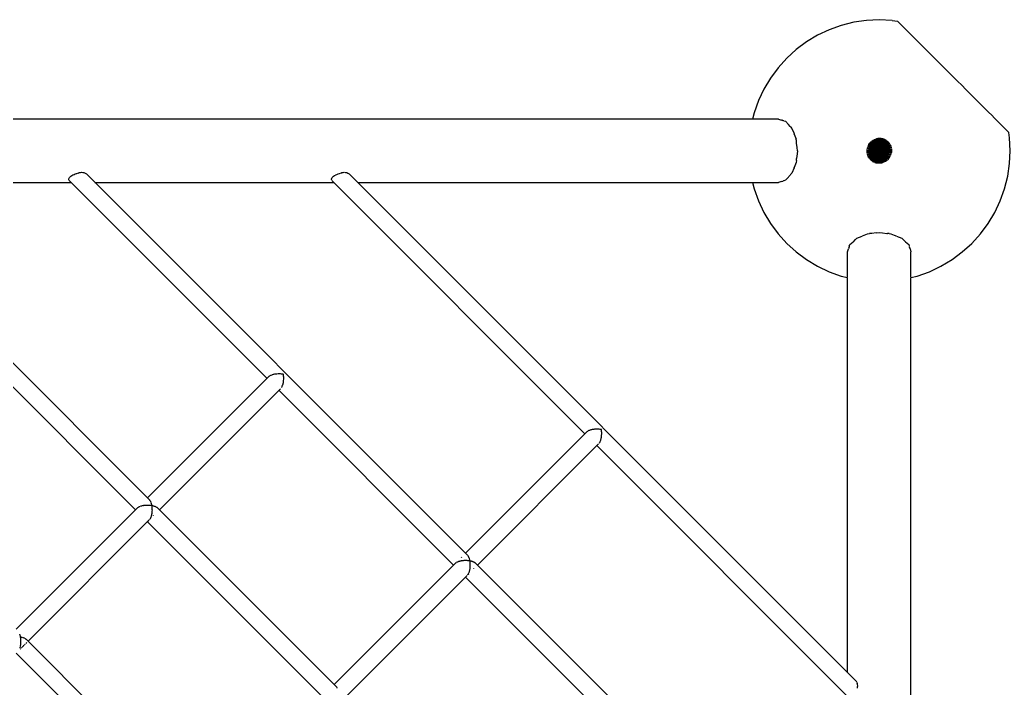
# Model space of a CAD drawing. Header units: millimetres. Extents: x -4086 to 3652, y -3941 to 3614.
# Drawn here: x 1218 to 2153, y 1488 to 2119 of the extents above; entities that cross this region are included whole.
import ezdxf

# ---------------------------------------------------------------- set-up
doc = ezdxf.new("R2010")
doc.units = ezdxf.units.MM
doc.layers.add('DIKOM_ОБЪЕКТ', color=7, linetype='Continuous')

msp = doc.modelspace()

# ---------------------------------------------------------------- linework, layer by layer
at = {"layer": 'DIKOM_ОБЪЕКТ', "color": 7, "linetype": 'Continuous'}
for p, q in [((2005.594, 2116.89), (1993.826, 2113.943)), ((2017.596, 2118.67), (2005.594, 2116.89)), ((2029.714, 2119.266), (2017.596, 2118.67)), ((2041.833, 2118.67), (2029.714, 2119.266)), ((2041.833, 2118.67), (2046.871, 2118.069)), ((2047.048, 2117.891), (2046.871, 2118.069)), ((2046.871, 2118.069), (2047.049, 2117.891)), ((2047.581, 2117.359), (2047.048, 2117.891)), ((2047.049, 2117.891), (2047.581, 2117.359)), ((2048.462, 2116.477), (2047.581, 2117.359)), ((2047.581, 2117.359), (2048.463, 2116.477)), ((2049.691, 2115.248), (2048.462, 2116.477)), ((2048.463, 2116.477), (2049.692, 2115.248)), ((2051.256, 2113.683), (2049.691, 2115.248)), ((2049.692, 2115.248), (2051.258, 2113.683)), ((1982.402, 2109.855), (1971.433, 2104.668)), ((1993.826, 2113.943), (1982.402, 2109.855)), ((2053.146, 2111.793), (2051.256, 2113.683)), ((2051.258, 2113.683), (2053.147, 2111.793)), ((2055.347, 2109.592), (2053.146, 2111.793)), ((2053.147, 2111.793), (2055.349, 2109.592)), ((2057.851, 2107.087), (2055.347, 2109.592)), ((2055.349, 2109.592), (2057.853, 2107.087)), ((2060.397, 2104.54), (2057.851, 2107.087)), ((2057.853, 2107.087), (2060.4, 2104.54)), ((1961.026, 2098.431), (1951.281, 2091.204)), ((1971.433, 2104.668), (1961.026, 2098.431)), ((2063.164, 2101.774), (2060.397, 2104.54)), ((2060.4, 2104.54), (2063.166, 2101.774)), ((2066.136, 2098.801), (2063.164, 2101.774)), ((2063.166, 2101.774), (2066.139, 2098.801)), ((2069.303, 2095.634), (2066.136, 2098.801)), ((2066.139, 2098.801), (2069.306, 2095.634)), ((2072.685, 2092.253), (2069.303, 2095.634)), ((2069.306, 2095.634), (2072.687, 2092.253)), ((1951.281, 2091.204), (1942.29, 2083.056)), ((2076.217, 2088.721), (2072.685, 2092.253)), ((2072.687, 2092.253), (2076.22, 2088.721)), ((2079.885, 2085.052), (2076.217, 2088.721)), ((2076.22, 2088.721), (2079.888, 2085.052)), ((1942.29, 2083.056), (1934.142, 2074.066)), ((2083.672, 2081.264), (2079.885, 2085.052)), ((2079.888, 2085.052), (2083.675, 2081.264)), ((2087.553, 2077.383), (2083.672, 2081.264)), ((2083.675, 2081.264), (2087.556, 2077.383)), ((2091.498, 2073.438), (2087.553, 2077.383)), ((2087.556, 2077.383), (2091.501, 2073.438)), ((1934.142, 2074.066), (1926.915, 2064.321)), ((2095.489, 2069.447), (2091.498, 2073.438)), ((2091.501, 2073.438), (2095.493, 2069.447)), ((2099.51, 2065.426), (2095.489, 2069.447)), ((2095.493, 2069.447), (2099.513, 2065.426)), ((1926.915, 2064.321), (1920.676, 2053.914)), ((2103.53, 2061.406), (2099.51, 2065.426)), ((2099.513, 2065.426), (2103.533, 2061.406)), ((2107.521, 2057.414), (2103.53, 2061.406)), ((2103.533, 2061.406), (2107.524, 2057.414)), ((1920.676, 2053.914), (1915.489, 2042.946)), ((2111.465, 2053.47), (2107.521, 2057.414)), ((2107.524, 2057.414), (2111.469, 2053.47)), ((2115.347, 2049.589), (2111.465, 2053.47)), ((2111.469, 2053.47), (2115.35, 2049.589)), ((2119.134, 2045.8), (2115.347, 2049.589)), ((2115.35, 2049.589), (2119.137, 2045.8)), ((1915.489, 2042.946), (1911.401, 2031.522)), ((2122.802, 2042.133), (2119.134, 2045.8)), ((2119.137, 2045.8), (2122.805, 2042.133)), ((2126.335, 2038.601), (2122.802, 2042.133)), ((2122.805, 2042.133), (2126.338, 2038.601)), ((1911.401, 2031.522), (1909.903, 2025.545)), ((2129.715, 2035.219), (2126.335, 2038.601)), ((2129.718, 2035.219), (2126.338, 2038.601)), ((2132.883, 2032.052), (2129.715, 2035.219)), ((2129.718, 2035.219), (2132.885, 2032.052)), ((2135.856, 2029.079), (2132.883, 2032.052)), ((2132.885, 2032.052), (2135.858, 2029.079)), ((1934.386, 2025.545), (353.791, 2025.579)), ((1934.386, 2025.545), (1937.244, 2024.646)), ((1937.94, 2024.416), (1937.247, 2024.645)), ((1937.94, 2024.416), (1938.555, 2024.212)), ((1939.483, 2023.943), (1938.555, 2024.212)), ((1939.476, 2023.946), (1941.071, 2023.444)), ((1941.071, 2023.444), (1943.828, 2020.46)), ((2138.622, 2026.313), (2135.856, 2029.079)), ((2135.858, 2029.079), (2138.624, 2026.313)), ((2141.169, 2023.766), (2138.622, 2026.313)), ((2138.624, 2026.313), (2141.171, 2023.766)), ((2143.673, 2021.261), (2141.169, 2023.766)), ((2141.171, 2023.766), (2143.675, 2021.261)), ((2145.875, 2019.06), (2143.673, 2021.261)), ((2143.675, 2021.261), (2145.877, 2019.06)), ((1945.458, 2018.643), (1943.838, 2020.45)), ((1945.926, 2018.19), (1945.458, 2018.643)), ((1945.927, 2018.189), (1947.226, 2016.783)), ((1947.226, 2016.783), (1949.214, 2011.799)), ((1949.382, 2011.377), (1949.276, 2011.631)), ((1949.389, 2011.359), (1951.27, 2006.642)), ((2147.764, 2017.171), (2145.875, 2019.06)), ((2145.877, 2019.06), (2147.765, 2017.171)), ((2149.33, 2015.605), (2147.764, 2017.171)), ((2147.765, 2017.171), (2149.33, 2015.605)), ((2149.33, 2015.605), (2150.56, 2014.376)), ((2150.558, 2014.376), (2149.33, 2015.605)), ((2151.441, 2013.494), (2150.558, 2014.376)), ((2150.56, 2014.376), (2151.442, 2013.494)), ((2151.973, 2012.962), (2151.441, 2013.494)), ((2151.442, 2013.494), (2151.973, 2012.962)), ((2151.973, 2012.962), (2152.151, 2012.784)), ((2152.151, 2012.784), (2151.973, 2012.962)), ((2152.752, 2007.746), (2152.151, 2012.784)), ((1951.467, 2004.938), (1951.27, 2006.642)), ((1951.564, 2003.43), (1951.467, 2004.944)), ((1951.63, 2002.826), (1951.571, 2003.328)), ((1952.2, 1998.605), (1951.63, 2002.823)), ((2019.634, 2002.364), (2029.709, 1995.63)), ((2019.634, 2002.364), (2029.709, 1995.63)), ((2020.342, 2003.318), (2029.709, 1995.63)), ((2020.342, 2003.318), (2029.709, 1995.63)), ((2021.14, 2004.2), (2029.709, 1995.63)), ((2021.14, 2004.2), (2029.709, 1995.63)), ((2022.022, 2004.998), (2029.709, 1995.63)), ((2022.022, 2004.998), (2029.709, 1995.63)), ((2022.977, 2005.706), (2029.709, 1995.63)), ((2022.977, 2005.706), (2029.709, 1995.63)), ((2023.997, 2006.318), (2029.709, 1995.63)), ((2023.997, 2006.318), (2029.709, 1995.63)), ((2025.073, 2006.826), (2029.709, 1995.63)), ((2025.073, 2006.826), (2029.709, 1995.63)), ((2026.192, 2007.227), (2029.709, 1995.63)), ((2026.192, 2007.227), (2029.709, 1995.63)), ((2027.345, 2007.516), (2029.709, 1995.63)), ((2027.345, 2007.516), (2029.709, 1995.63)), ((2028.522, 2007.69), (2029.709, 1995.63)), ((2028.522, 2007.69), (2029.709, 1995.63)), ((2029.71, 2007.749), (2029.709, 1995.63)), ((2029.71, 2007.749), (2029.709, 1995.63)), ((2030.897, 2007.69), (2029.709, 1995.63)), ((2030.897, 2007.69), (2029.709, 1995.63)), ((2032.074, 2007.516), (2029.709, 1995.63)), ((2032.074, 2007.516), (2029.709, 1995.63)), ((2033.227, 2007.227), (2029.709, 1995.63)), ((2033.227, 2007.227), (2029.709, 1995.63)), ((2034.347, 2006.826), (2029.709, 1995.63)), ((2034.347, 2006.826), (2029.709, 1995.63)), ((2035.422, 2006.318), (2029.709, 1995.63)), ((2035.422, 2006.318), (2029.709, 1995.63)), ((2036.442, 2005.706), (2029.709, 1995.63)), ((2036.442, 2005.706), (2029.709, 1995.63)), ((2037.397, 2004.998), (2029.709, 1995.63)), ((2037.397, 2004.998), (2029.709, 1995.63)), ((2038.279, 2004.2), (2029.709, 1995.63)), ((2038.279, 2004.2), (2029.709, 1995.63)), ((2039.077, 2003.318), (2029.709, 1995.63)), ((2039.077, 2003.318), (2029.709, 1995.63)), ((2039.786, 2002.363), (2029.709, 1995.63)), ((2039.786, 2002.363), (2029.709, 1995.63)), ((2153.347, 1995.627), (2152.752, 2007.746)), ((1952.198, 1992.64), (1951.63, 1988.442)), ((1952.544, 1995.632), (1952.202, 1998.587)), ((1952.544, 1995.632), (1952.202, 1992.678)), ((2017.591, 1995.63), (2029.709, 1995.63)), ((2017.591, 1995.63), (2029.709, 1995.63)), ((2017.649, 1996.818), (2029.709, 1995.63)), ((2017.649, 1996.818), (2029.709, 1995.63)), ((2017.649, 1994.442), (2029.709, 1995.63)), ((2017.649, 1994.442), (2029.709, 1995.63)), ((2017.824, 1997.995), (2029.709, 1995.63)), ((2017.824, 1997.995), (2029.709, 1995.63)), ((2017.824, 1993.266), (2029.709, 1995.63)), ((2017.824, 1993.266), (2029.709, 1995.63)), ((2018.113, 1999.148), (2029.709, 1995.63)), ((2018.113, 1999.148), (2029.709, 1995.63)), ((2018.113, 1992.113), (2029.709, 1995.63)), ((2018.113, 1992.113), (2029.709, 1995.63)), ((2018.513, 1990.993), (2029.709, 1995.63)), ((2018.513, 1990.993), (2029.709, 1995.63)), ((2018.514, 2000.268), (2029.709, 1995.63)), ((2018.514, 2000.268), (2029.709, 1995.63)), ((2019.022, 1989.918), (2029.709, 1995.63)), ((2019.022, 1989.918), (2029.709, 1995.63)), ((2019.023, 2001.344), (2029.709, 1995.63)), ((2019.023, 2001.344), (2029.709, 1995.63)), ((2019.633, 1988.898), (2029.709, 1995.63)), ((2019.633, 1988.898), (2029.709, 1995.63)), ((2020.342, 1987.943), (2029.709, 1995.63)), ((2020.342, 1987.943), (2029.709, 1995.63)), ((2021.14, 1987.062), (2029.709, 1995.63)), ((2021.14, 1987.062), (2029.709, 1995.63)), ((2022.021, 1986.263), (2029.709, 1995.63)), ((2022.021, 1986.263), (2029.709, 1995.63)), ((2022.976, 1985.555), (2029.709, 1995.63)), ((2022.976, 1985.555), (2029.709, 1995.63)), ((2023.996, 1984.943), (2029.709, 1995.63)), ((2023.996, 1984.943), (2029.709, 1995.63)), ((2025.072, 1984.434), (2029.709, 1995.63)), ((2025.072, 1984.434), (2029.709, 1995.63)), ((2026.192, 1984.034), (2029.709, 1995.63)), ((2026.192, 1984.034), (2029.709, 1995.63)), ((2027.345, 1983.745), (2029.709, 1995.63)), ((2027.345, 1983.745), (2029.709, 1995.63)), ((2028.521, 1983.57), (2029.709, 1995.63)), ((2028.521, 1983.57), (2029.709, 1995.63)), ((2040.397, 2001.343), (2029.709, 1995.63)), ((2040.397, 2001.343), (2029.709, 1995.63)), ((2040.906, 2000.268), (2029.709, 1995.63)), ((2040.906, 2000.268), (2029.709, 1995.63)), ((2041.306, 1999.148), (2029.709, 1995.63)), ((2041.306, 1999.148), (2029.709, 1995.63)), ((2041.595, 1997.994), (2029.709, 1995.63)), ((2041.595, 1997.994), (2029.709, 1995.63)), ((2041.77, 1996.818), (2029.709, 1995.63)), ((2041.77, 1996.818), (2029.709, 1995.63)), ((2029.709, 1983.512), (2029.709, 1995.63)), ((2030.897, 1983.57), (2029.709, 1995.63)), ((2030.897, 1983.57), (2029.709, 1995.63)), ((2032.073, 1983.744), (2029.709, 1995.63)), ((2032.073, 1983.744), (2029.709, 1995.63)), ((2033.227, 1984.034), (2029.709, 1995.63)), ((2033.227, 1984.034), (2029.709, 1995.63)), ((2034.346, 1984.434), (2029.709, 1995.63)), ((2034.346, 1984.434), (2029.709, 1995.63)), ((2035.422, 1984.943), (2029.709, 1995.63)), ((2035.422, 1984.943), (2029.709, 1995.63)), ((2036.442, 1985.555), (2029.709, 1995.63)), ((2036.442, 1985.555), (2029.709, 1995.63)), ((2037.397, 1986.263), (2029.709, 1995.63)), ((2037.397, 1986.263), (2029.709, 1995.63)), ((2038.278, 1987.062), (2029.709, 1995.63)), ((2038.278, 1987.062), (2029.709, 1995.63)), ((2039.077, 1987.943), (2029.709, 1995.63)), ((2039.077, 1987.943), (2029.709, 1995.63)), ((2039.785, 1988.898), (2029.709, 1995.63)), ((2039.785, 1988.898), (2029.709, 1995.63)), ((2040.397, 1989.918), (2029.709, 1995.63)), ((2040.397, 1989.918), (2029.709, 1995.63)), ((2040.905, 1990.992), (2029.709, 1995.63)), ((2040.905, 1990.992), (2029.709, 1995.63)), ((2041.306, 1992.113), (2029.709, 1995.63)), ((2041.306, 1992.113), (2029.709, 1995.63)), ((2041.595, 1993.266), (2029.709, 1995.63)), ((2041.595, 1993.266), (2029.709, 1995.63)), ((2041.769, 1994.442), (2029.709, 1995.63)), ((2041.769, 1994.442), (2029.709, 1995.63)), ((2041.828, 1995.63), (2029.709, 1995.63)), ((2041.828, 1995.63), (2029.709, 1995.63)), ((2029.709, 1983.512), (2029.709, 1995.63)), ((2029.714, 1995.63), (2041.828, 1995.63)), ((2029.714, 1995.63), (2041.828, 1995.63)), ((2152.751, 1983.51), (2153.347, 1995.627)), ((1951.269, 1984.622), (1949.389, 1979.906)), ((1951.467, 1986.332), (1951.269, 1984.622)), ((1951.468, 1986.336), (1951.571, 1987.936)), ((1951.579, 1988.006), (1951.63, 1988.439)), ((2150.971, 1971.507), (2152.751, 1983.51)), ((1340.397, 1666.071), (1032.665, 1973.816)), ((1340.397, 1666.071), (1032.665, 1973.816)), ((1269.196, 1973.322), (1270.367, 1973.789)), ((1270.402, 1973.802), (1271.623, 1974.2)), ((1271.66, 1974.211), (1272.773, 1974.497)), ((1272.913, 1974.569), (1273.994, 1974.961)), ((1274.027, 1974.973), (1275.139, 1975.212)), ((1275.174, 1975.22), (1276.289, 1975.301)), ((1276.325, 1975.304), (1277.422, 1975.225)), ((1277.458, 1975.223), (1278.509, 1974.987)), ((1278.545, 1974.978), (1279.528, 1974.59)), ((1279.697, 1974.496), (1280.273, 1974.228)), ((1280.297, 1974.217), (1280.812, 1973.824)), ((1640.737, 1613.888), (1280.831, 1973.809)), ((1640.737, 1613.888), (1280.831, 1973.809)), ((1517.361, 1973.316), (1518.517, 1973.777)), ((1518.566, 1973.796), (1519.771, 1974.189)), ((1519.825, 1974.206), (1520.94, 1974.491)), ((1521.078, 1974.563), (1522.144, 1974.95)), ((1522.193, 1974.968), (1523.288, 1975.203)), ((1523.339, 1975.215), (1524.439, 1975.295)), ((1524.492, 1975.299), (1525.571, 1975.221)), ((1525.623, 1975.218), (1526.659, 1974.985)), ((1526.71, 1974.973), (1527.679, 1974.591)), ((1527.864, 1974.491), (1528.428, 1974.228)), ((1528.463, 1974.212), (1528.969, 1973.825)), ((2007.855, 1494.926), (1528.996, 1973.804)), ((2007.855, 1494.926), (1528.996, 1973.804)), ((1947.226, 1974.482), (1945.928, 1973.077)), ((1949.213, 1979.465), (1947.226, 1974.482)), ((1949.275, 1979.633), (1949.385, 1979.895)), ((1040.74, 1965.74), (1266.344, 1965.735)), ((1264.183, 1968.398), (1264.208, 1968.972)), ((1264.348, 1967.857), (1264.187, 1968.383)), ((1264.209, 1968.987), (1264.42, 1969.596)), ((1451.409, 1780.662), (1264.411, 1967.669)), ((1264.427, 1969.613), (1264.82, 1970.244)), ((1264.83, 1970.261), (1265.395, 1970.898)), ((1265.411, 1970.916), (1266.136, 1971.546)), ((1266.157, 1971.564), (1266.325, 1971.681)), ((1266.325, 1971.681), (1267.025, 1972.173)), ((1267.049, 1972.19), (1268.042, 1972.764)), ((1268.07, 1972.78), (1269.164, 1973.307)), ((1288.905, 1965.735), (1514.51, 1965.729)), ((1512.348, 1968.393), (1512.373, 1968.959)), ((1512.514, 1967.852), (1512.355, 1968.371)), ((1512.374, 1968.983), (1512.583, 1969.583)), ((1751.75, 1728.48), (1512.577, 1967.663)), ((1512.592, 1969.608), (1512.979, 1970.229)), ((1512.995, 1970.256), (1513.554, 1970.885)), ((1513.577, 1970.91), (1514.293, 1971.533)), ((1514.322, 1971.558), (1515.179, 1972.159)), ((1515.214, 1972.184), (1516.121, 1972.709)), ((1516.235, 1972.775), (1517.315, 1973.294)), ((1537.071, 1965.729), (1934.385, 1965.721)), ((1909.902, 1965.721), (1911.4, 1959.744)), ((1937.24, 1966.617), (1934.385, 1965.721)), ((1937.235, 1966.616), (1938.553, 1967.052)), ((1939.374, 1967.291), (1938.553, 1967.052)), ((1941.07, 1967.821), (1939.474, 1967.319)), ((1943.822, 1970.799), (1941.07, 1967.821)), ((1943.82, 1970.797), (1944.352, 1971.39)), ((1944.352, 1971.39), (1945.458, 1972.621)), ((1945.927, 1973.076), (1945.458, 1972.621)), ((2148.022, 1959.739), (2150.971, 1971.507)), ((1911.4, 1959.744), (1915.486, 1948.321)), ((2143.934, 1948.315), (2148.022, 1959.739)), ((1915.486, 1948.321), (1920.674, 1937.352)), ((2138.747, 1937.347), (2143.934, 1948.315)), ((1920.674, 1937.352), (1926.911, 1926.945)), ((2132.509, 1926.94), (2138.747, 1937.347)), ((1926.911, 1926.945), (1934.14, 1917.2)), ((2026.76, 1918.124), (2022.519, 1917.551)), ((2026.755, 1918.123), (2029.708, 1918.466)), ((2029.708, 1918.466), (2032.663, 1918.123)), ((2032.662, 1918.123), (2036.899, 1917.551)), ((2125.282, 1917.195), (2132.509, 1926.94)), ((1934.14, 1917.2), (1942.287, 1908.209)), ((2001.896, 1906.991), (2004.883, 1909.751)), ((2006.697, 1911.38), (2004.889, 1909.757)), ((2007.148, 1911.845), (2006.697, 1911.38)), ((2007.151, 1911.847), (2008.558, 1913.147)), ((2008.558, 1913.147), (2013.545, 1915.136)), ((2013.964, 1915.303), (2013.709, 1915.196)), ((2013.975, 1915.307), (2018.698, 1917.191)), ((2018.698, 1917.191), (2020.401, 1917.388)), ((2021.911, 1917.485), (2020.403, 1917.388)), ((2022.517, 1917.551), (2022.012, 1917.491)), ((2036.899, 1917.551), (2037.404, 1917.491)), ((2039.018, 1917.388), (2037.404, 1917.491)), ((2039.014, 1917.388), (2040.718, 1917.191)), ((2040.718, 1917.191), (2045.438, 1915.309)), ((2045.707, 1915.196), (2045.416, 1915.317)), ((2045.873, 1915.135), (2050.859, 1913.147)), ((2050.859, 1913.147), (2052.265, 1911.847)), ((2052.261, 1911.85), (2052.719, 1911.379)), ((2053.951, 1910.273), (2052.719, 1911.379)), ((2054.536, 1909.747), (2053.951, 1910.273)), ((2054.535, 1909.749), (2057.52, 1906.99)), ((2117.133, 1908.206), (2125.282, 1917.195)), ((1942.287, 1908.209), (1951.277, 1900.061)), ((1951.277, 1900.061), (1961.022, 1892.833)), ((1999.796, 1900.307), (2000.693, 1903.162)), ((1999.796, 1876.436), (1999.796, 1900.307)), ((2000.924, 1903.859), (2000.696, 1903.171)), ((2000.924, 1903.859), (2001.128, 1904.474)), ((2001.398, 1905.403), (2001.128, 1904.474)), ((2001.395, 1905.397), (2001.896, 1906.991)), ((2057.52, 1906.99), (2058.021, 1905.395)), ((2058.05, 1905.295), (2058.288, 1904.474)), ((2058.722, 1903.164), (2058.288, 1904.474)), ((2058.724, 1903.158), (2059.62, 1900.306)), ((2059.619, 1876.434), (2059.62, 1900.306)), ((2098.397, 1892.83), (2108.143, 1900.058)), ((2108.143, 1900.058), (2117.133, 1908.206)), ((1961.022, 1892.833), (1971.429, 1886.596)), ((2087.99, 1886.593), (2098.397, 1892.83)), ((1971.429, 1886.596), (1982.396, 1881.407)), ((1982.396, 1881.407), (1993.82, 1877.32)), ((2065.599, 1877.318), (2077.022, 1881.406)), ((2077.022, 1881.406), (2087.99, 1886.593)), ((1993.82, 1877.32), (1999.796, 1875.823)), ((1999.781, 1503), (1999.796, 1875.823)), ((2059.559, 319.738), (2059.619, 1875.82)), ((2059.619, 1875.82), (2065.599, 1877.318)), ((1327.322, 1656.584), (1162.318, 1821.595)), ((1453.539, 1782.792), (1338.603, 1667.864)), ((1453.539, 1782.792), (1454.134, 1783.205)), ((1454.134, 1783.205), (1454.354, 1783.358)), ((1454.362, 1783.364), (1455.091, 1783.733)), ((1455.091, 1783.733), (1455.361, 1783.87)), ((1455.371, 1783.875), (1456.217, 1784.193)), ((1456.217, 1784.193), (1456.531, 1784.31)), ((1456.542, 1784.315), (1457.487, 1784.574)), ((1457.487, 1784.574), (1457.839, 1784.67)), ((1457.85, 1784.674), (1458.873, 1784.868)), ((1458.873, 1784.868), (1459.254, 1784.94)), ((1459.267, 1784.943), (1460.343, 1785.068)), ((1460.343, 1785.068), (1460.747, 1785.116)), ((1460.76, 1785.118), (1461.866, 1785.171)), ((1461.866, 1785.171), (1462.282, 1785.19)), ((1462.296, 1785.194), (1463.406, 1785.173)), ((1463.406, 1785.173), (1463.826, 1785.166)), ((1463.839, 1785.168), (1464.929, 1785.075)), ((1464.929, 1785.075), (1465.345, 1785.04)), ((1465.362, 1785.046), (1466.404, 1784.878)), ((1466.404, 1784.878), (1466.807, 1784.813)), ((1466.874, 1784.408), (1466.809, 1784.811)), ((1467.041, 1783.366), (1466.874, 1784.408)), ((1466.94, 1777.279), (1467.063, 1778.334)), ((1467.072, 1782.929), (1467.036, 1783.348)), ((1467.063, 1778.334), (1467.111, 1778.751)), ((1467.165, 1781.847), (1467.072, 1782.929)), ((1467.114, 1778.771), (1467.167, 1779.858)), ((1467.17, 1781.402), (1467.162, 1781.83)), ((1467.167, 1779.858), (1467.187, 1780.286)), ((1467.189, 1780.304), (1467.17, 1781.402)), ((1464.174, 1770.929), (1349.852, 1656.616)), ((1627.662, 1604.402), (1462.658, 1769.414)), ((1465.193, 1772.126), (1465.353, 1772.358)), ((1465.363, 1772.373), (1465.722, 1773.081)), ((1465.722, 1773.081), (1465.866, 1773.365)), ((1465.875, 1773.383), (1466.183, 1774.206)), ((1466.183, 1774.206), (1466.307, 1774.535)), ((1466.313, 1774.554), (1466.565, 1775.476)), ((1466.565, 1775.476), (1466.666, 1775.843)), ((1466.671, 1775.862), (1466.862, 1776.862)), ((1466.862, 1776.862), (1466.936, 1777.259)), ((1753.88, 1730.61), (1638.943, 1615.683)), ((1753.88, 1730.61), (1754.292, 1730.896)), ((1754.292, 1730.896), (1754.694, 1731.175)), ((1754.704, 1731.182), (1755.207, 1731.437)), ((1755.207, 1731.437), (1755.701, 1731.687)), ((1755.711, 1731.693), (1756.297, 1731.912)), ((1756.297, 1731.912), (1756.871, 1732.128)), ((1756.882, 1732.132), (1757.536, 1732.311)), ((1757.536, 1732.311), (1758.179, 1732.488)), ((1758.191, 1732.491), (1758.897, 1732.626)), ((1758.897, 1732.626), (1759.595, 1732.758)), ((1759.607, 1732.761), (1760.35, 1732.847)), ((1760.35, 1732.847), (1761.087, 1732.932)), ((1761.1, 1732.935), (1761.862, 1732.972)), ((1761.862, 1732.972), (1762.621, 1733.009)), ((1762.636, 1733.011), (1763.398, 1732.998)), ((1763.398, 1732.998), (1764.166, 1732.983)), ((1764.181, 1732.986), (1764.928, 1732.922)), ((1764.928, 1732.922), (1765.686, 1732.857)), ((1765.701, 1732.863), (1766.414, 1732.748)), ((1766.414, 1732.748), (1767.148, 1732.63)), ((1767.267, 1731.893), (1767.149, 1732.629)), ((1767.382, 1731.183), (1767.267, 1731.893)), ((1767.442, 1730.402), (1767.376, 1731.167)), ((1765.945, 1720.668), (1766.205, 1721.182)), ((1766.213, 1721.198), (1766.422, 1721.756)), ((1766.422, 1721.756), (1766.646, 1722.353)), ((1766.653, 1722.37), (1766.824, 1722.994)), ((1766.824, 1722.994), (1767.006, 1723.659)), ((1767.011, 1723.679), (1767.14, 1724.357)), ((1767.14, 1724.357), (1767.276, 1725.076)), ((1767.28, 1725.095), (1767.363, 1725.812)), ((1767.363, 1725.812), (1767.452, 1726.568)), ((1767.505, 1729.664), (1767.442, 1730.402)), ((1767.454, 1726.586), (1767.49, 1727.327)), ((1767.49, 1727.327), (1767.527, 1728.103)), ((1767.516, 1728.867), (1767.502, 1729.647)), ((1767.529, 1728.121), (1767.516, 1728.867)), ((1764.509, 1718.742), (1650.191, 1604.433)), ((2001.713, 1478.505), (1762.998, 1717.231)), ((1765.131, 1719.367), (1765.403, 1719.756)), ((1765.403, 1719.756), (1765.693, 1720.176)), ((1765.703, 1720.19), (1765.945, 1720.668)), ((1340.591, 1665.836), (1340.397, 1666.07)), ((1340.841, 1665.532), (1340.591, 1665.836)), ((1340.988, 1665.355), (1340.841, 1665.532)), ((1341.17, 1665.049), (1340.993, 1665.347)), ((1329.451, 1658.714), (1214.515, 1543.787)), ((1329.451, 1658.714), (1330, 1659.095)), ((1330.062, 1659.139), (1330.266, 1659.28)), ((1330.274, 1659.285), (1330.947, 1659.626)), ((1331.022, 1659.665), (1331.274, 1659.791)), ((1331.283, 1659.797), (1332.064, 1660.09)), ((1332.153, 1660.124), (1332.444, 1660.232)), ((1332.455, 1660.237), (1333.327, 1660.476)), ((1333.427, 1660.504), (1333.751, 1660.592)), ((1333.763, 1660.595), (1334.706, 1660.775)), ((1334.817, 1660.796), (1335.167, 1660.862)), ((1335.18, 1660.865), (1336.172, 1660.981)), ((1336.291, 1660.994), (1336.659, 1661.037)), ((1336.673, 1661.04), (1337.694, 1661.089)), ((1337.817, 1661.095), (1338.195, 1661.113)), ((1338.208, 1661.115), (1339.233, 1661.097)), ((1339.36, 1661.095), (1339.739, 1661.087)), ((1339.752, 1661.09), (1340.758, 1661.005)), ((1340.886, 1660.994), (1341.258, 1660.962)), ((1341.397, 1664.664), (1341.17, 1665.049)), ((1341.274, 1660.968), (1342.238, 1660.811)), ((1341.531, 1664.438), (1341.397, 1664.663)), ((1341.692, 1664.072), (1341.537, 1664.428)), ((1341.891, 1663.616), (1341.692, 1664.072)), ((1342.008, 1663.346), (1341.891, 1663.616)), ((1342.145, 1662.929), (1342.015, 1663.334)), ((1342.31, 1662.412), (1342.145, 1662.929)), ((1342.408, 1662.103), (1342.309, 1662.412)), ((1342.358, 1660.792), (1342.721, 1660.734)), ((1342.518, 1661.643), (1342.419, 1662.088)), ((1342.645, 1661.078), (1342.518, 1661.643)), ((1342.722, 1660.735), (1342.645, 1661.078)), ((1342.798, 1660.25), (1342.72, 1660.733)), ((1342.721, 1660.735), (1343.628, 1660.532)), ((1342.895, 1659.65), (1342.798, 1660.25)), ((1342.955, 1659.287), (1342.895, 1659.65)), ((1342.992, 1658.768), (1342.949, 1659.271)), ((1343.045, 1658.147), (1342.992, 1658.768)), ((1343.077, 1657.765), (1343.045, 1658.147)), ((1343.084, 1657.241), (1343.074, 1657.752)), ((1343.076, 1655.698), (1343.1, 1656.208)), ((1343.095, 1656.611), (1343.084, 1657.241)), ((1343.102, 1656.221), (1343.095, 1656.611)), ((1343.753, 1660.505), (1344.073, 1660.433)), ((1344.089, 1660.421), (1344.912, 1660.159)), ((1345.027, 1660.123), (1345.322, 1660.028)), ((1345.333, 1660.021), (1346.055, 1659.707)), ((1346.157, 1659.662), (1346.415, 1659.55)), ((1346.425, 1659.544), (1347.03, 1659.186)), ((1347.117, 1659.134), (1347.334, 1659.007)), ((1347.342, 1659), (1347.818, 1658.607)), ((1347.887, 1658.55), (1348.058, 1658.41)), ((1349.851, 1656.616), (1348.058, 1658.41)), ((1349.851, 1656.616), (1348.058, 1658.41)), ((1516.65, 1489.809), (1349.852, 1656.616)), ((1516.65, 1489.809), (1349.852, 1656.616)), ((1340.24, 1647.005), (1225.764, 1532.537)), ((1340.701, 1647.466), (1340.847, 1647.677)), ((1340.847, 1647.677), (1341.075, 1648.005)), ((1340.981, 1647.746), (1341.158, 1647.923)), ((1341.075, 1648.005), (1341.266, 1648.28)), ((1341.272, 1648.288), (1341.403, 1648.547)), ((1341.403, 1648.547), (1341.608, 1648.949)), ((1341.608, 1648.949), (1341.778, 1649.287)), ((1341.783, 1649.296), (1341.896, 1649.597)), ((1341.896, 1649.597), (1342.072, 1650.066)), ((1342.072, 1650.066), (1342.219, 1650.457)), ((1342.223, 1650.467), (1342.315, 1650.803)), ((1342.315, 1650.803), (1342.459, 1651.328)), ((1342.459, 1651.328), (1342.578, 1651.765)), ((1342.582, 1651.775), (1342.651, 1652.138)), ((1342.651, 1652.138), (1342.76, 1652.708)), ((1342.76, 1652.708), (1342.849, 1653.18)), ((1342.852, 1653.193), (1342.896, 1653.573)), ((1342.896, 1653.573), (1342.966, 1654.176)), ((1342.966, 1654.176), (1343.024, 1654.672)), ((1343.027, 1654.685), (1343.045, 1655.075)), ((1343.045, 1655.075), (1343.076, 1655.698)), ((1344.057, 1650.821), (1344.334, 1651.099)), ((1503.575, 1480.324), (1338.57, 1645.336)), ((1339.129, 1645.894), (1339.41, 1646.174)), ((1339.41, 1646.174), (1339.551, 1646.315)), ((1634.966, 1611.706), (1635.363, 1612.102)), ((1638.235, 1608.916), (1638.535, 1608.931)), ((1638.548, 1608.933), (1639.31, 1608.919)), ((1641.031, 1613.53), (1640.737, 1613.888)), ((1641.602, 1612.71), (1641.334, 1613.165)), ((1641.764, 1612.437), (1641.602, 1612.71)), ((1641.871, 1612.255), (1641.764, 1612.437)), ((1642.113, 1611.705), (1641.877, 1612.247)), ((1642.254, 1611.381), (1642.113, 1611.705)), ((1642.348, 1611.164), (1642.254, 1611.38)), ((1642.552, 1610.536), (1642.355, 1611.153)), ((1642.67, 1610.168), (1642.552, 1610.536)), ((1642.748, 1609.92), (1642.67, 1610.168)), ((1642.908, 1609.231), (1642.759, 1609.905)), ((1642.998, 1608.825), (1642.908, 1609.231)), ((1629.792, 1606.532), (1514.855, 1491.605)), ((1629.792, 1606.531), (1630.202, 1606.816)), ((1630.202, 1606.816), (1630.446, 1606.986)), ((1630.616, 1607.104), (1631.117, 1607.358)), ((1631.117, 1607.358), (1631.415, 1607.509)), ((1631.415, 1607.509), (1631.614, 1607.61)), ((1631.624, 1607.615), (1632.206, 1607.833)), ((1632.206, 1607.833), (1632.553, 1607.964)), ((1632.553, 1607.964), (1632.785, 1608.051)), ((1632.794, 1608.054), (1633.445, 1608.233)), ((1633.445, 1608.233), (1633.835, 1608.339)), ((1633.835, 1608.339), (1634.092, 1608.41)), ((1634.104, 1608.414), (1634.806, 1608.547)), ((1634.806, 1608.547), (1635.23, 1608.627)), ((1635.23, 1608.627), (1635.508, 1608.68)), ((1635.52, 1608.683), (1636.259, 1608.769)), ((1636.259, 1608.769), (1636.708, 1608.822)), ((1636.708, 1608.821), (1637, 1608.855)), ((1637.013, 1608.858), (1637.772, 1608.894)), ((1637.772, 1608.894), (1638.235, 1608.916)), ((1639.31, 1608.919), (1639.779, 1608.911)), ((1639.779, 1608.912), (1640.078, 1608.906)), ((1640.093, 1608.909), (1640.838, 1608.845)), ((1640.838, 1608.845), (1641.303, 1608.805)), ((1641.303, 1608.805), (1641.598, 1608.78)), ((1641.615, 1608.786), (1642.323, 1608.673)), ((1642.323, 1608.673), (1642.773, 1608.601)), ((1642.737, 1598.92), (1642.918, 1599.582)), ((1642.774, 1608.601), (1643.057, 1608.555)), ((1642.922, 1599.594), (1642.977, 1599.883)), ((1642.977, 1599.883), (1643.053, 1600.282)), ((1643.058, 1608.555), (1642.999, 1608.825)), ((1643.053, 1600.282), (1643.188, 1600.998)), ((1643.065, 1608.549), (1643.74, 1608.399)), ((1643.182, 1607.812), (1643.065, 1608.548)), ((1643.249, 1607.396), (1643.182, 1607.812)), ((1643.192, 1601.01), (1643.227, 1601.315)), ((1643.227, 1601.315), (1643.276, 1601.737)), ((1643.296, 1607.105), (1643.249, 1607.397)), ((1643.276, 1601.737), (1643.364, 1602.49)), ((1643.355, 1606.324), (1643.29, 1607.088)), ((1643.392, 1605.889), (1643.355, 1606.324)), ((1643.367, 1602.504), (1643.382, 1602.815)), ((1643.381, 1602.814), (1643.402, 1603.251)), ((1643.418, 1605.583), (1643.392, 1605.889)), ((1643.402, 1603.251), (1643.44, 1604.025)), ((1643.428, 1604.792), (1643.415, 1605.569)), ((1643.436, 1604.35), (1643.428, 1604.792)), ((1643.443, 1604.04), (1643.437, 1604.352)), ((1643.74, 1608.399), (1644.161, 1608.306)), ((1644.161, 1608.306), (1644.415, 1608.249)), ((1644.43, 1608.239), (1645.041, 1608.043)), ((1645.041, 1608.043), (1645.429, 1607.92)), ((1645.429, 1607.92), (1645.663, 1607.845)), ((1645.673, 1607.838), (1646.208, 1607.606)), ((1646.208, 1607.606), (1646.551, 1607.457)), ((1646.551, 1607.457), (1646.755, 1607.368)), ((1646.611, 1600.854), (1646.815, 1601.056)), ((1646.764, 1607.361), (1647.213, 1607.097)), ((1647.213, 1607.097), (1647.503, 1606.926)), ((1647.503, 1606.926), (1647.674, 1606.824)), ((1647.682, 1606.818), (1648.033, 1606.527)), ((1648.033, 1606.527), (1648.262, 1606.339)), ((1650.191, 1604.433), (1648.397, 1606.227)), ((1650.191, 1604.433), (1648.397, 1606.227)), ((2007.845, 1246.764), (1650.191, 1604.433)), ((2007.845, 1246.764), (1650.191, 1604.433)), ((1640.422, 1594.665), (1526.104, 1480.355)), ((1803.914, 1428.142), (1638.91, 1593.153)), ((1641.04, 1595.283), (1641.158, 1595.452)), ((1641.157, 1595.452), (1641.316, 1595.681)), ((1641.316, 1595.681), (1641.606, 1596.097)), ((1641.437, 1595.679), (1641.731, 1595.973)), ((1641.613, 1596.106), (1641.718, 1596.314)), ((1641.718, 1596.314), (1641.86, 1596.594)), ((1641.731, 1595.973), (1641.929, 1596.172)), ((1641.86, 1596.594), (1642.118, 1597.104)), ((1642.123, 1597.113), (1642.213, 1597.354)), ((1642.213, 1597.354), (1642.336, 1597.681)), ((1642.336, 1597.681), (1642.559, 1598.275)), ((1642.563, 1598.285), (1642.636, 1598.553)), ((1642.636, 1598.553), (1642.737, 1598.92)), ((1218.07, 1538.81), (1217.927, 1539.257)), ((1218.101, 1536.742), (1218.633, 1536.656)), ((1218.321, 1538.025), (1218.122, 1538.645)), ((1218.441, 1537.52), (1218.332, 1538.009)), ((1218.634, 1536.657), (1218.481, 1537.343)), ((1218.72, 1536.123), (1218.633, 1536.655)), ((1218.634, 1536.657), (1219.322, 1536.503)), ((1218.866, 1535.208), (1218.75, 1535.933)), ((1218.909, 1534.64), (1218.861, 1535.193)), ((1218.99, 1533.687), (1218.925, 1534.448)), ((1219.496, 1536.465), (1219.986, 1536.355)), ((1220.003, 1536.343), (1220.627, 1536.144)), ((1220.784, 1536.094), (1221.234, 1535.951)), ((1221.246, 1535.943), (1221.795, 1535.704)), ((1221.932, 1535.645), (1222.328, 1535.472)), ((1222.338, 1535.465), (1222.8, 1535.192)), ((1222.913, 1535.125), (1223.246, 1534.928)), ((1223.254, 1534.922), (1223.619, 1534.622)), ((1223.707, 1534.549), (1223.97, 1534.331)), ((1225.764, 1532.538), (1223.97, 1534.331)), ((1225.764, 1532.538), (1223.97, 1534.331)), ((1217.97, 1525.95), (1218.132, 1526.379)), ((1218.136, 1526.39), (1218.318, 1527.052)), ((1218.235, 1525.01), (1218.489, 1525.263)), ((1218.36, 1527.209), (1218.491, 1527.687)), ((1218.494, 1527.698), (1218.631, 1528.414)), ((1218.663, 1528.585), (1218.761, 1529.102)), ((1218.765, 1529.115), (1218.852, 1529.867)), ((1218.873, 1530.05), (1218.936, 1530.594)), ((1218.939, 1530.608), (1218.977, 1531.38)), ((1218.986, 1531.57), (1219.012, 1532.13)), ((1218.997, 1533.111), (1218.987, 1533.674)), ((1219.015, 1532.144), (1219.001, 1532.918)), ((1219.093, 1525.868), (1219.356, 1526.13)), ((1219.439, 1526.213), (1219.702, 1526.477)), ((1220.265, 1527.039), (1220.545, 1527.319)), ((1220.545, 1527.319), (1221.073, 1527.847)), ((1221.073, 1527.847), (1221.286, 1528.06)), ((1221.562, 1528.336), (1221.889, 1528.663)), ((1221.889, 1528.663), (1222.049, 1528.823)), ((1222.444, 1529.218), (1222.665, 1529.439)), ((1222.665, 1529.439), (1222.943, 1529.717)), ((1222.943, 1529.717), (1223.088, 1529.862)), ((1223.64, 1530.414), (1224.032, 1530.806)), ((1224.032, 1530.806), (1224.258, 1531.032)), ((1224.258, 1531.032), (1224.591, 1531.365)), ((1392.562, 1365.733), (1225.764, 1532.538)), ((1392.562, 1365.733), (1225.764, 1532.538)), ((1379.487, 1356.246), (1214.483, 1521.257)), ((1516.946, 1489.452), (1516.65, 1489.81)), ((1517.24, 1489.094), (1517.004, 1489.38)), ((1517.516, 1488.632), (1517.246, 1489.087)), ((1517.783, 1488.177), (1517.568, 1488.542)), ((2008.242, 1494.419), (2007.855, 1494.926)), ((2008.541, 1493.793), (2008.262, 1494.392)), ((2009.005, 1492.689), (2008.623, 1493.655)), ((2009.257, 1491.603), (2009.024, 1492.639)), ((2009.029, 1488.173), (2009.265, 1489.268)), ((2009.345, 1490.472), (2009.268, 1491.552)), ((2009.269, 1489.32), (2009.349, 1490.42))]:
    msp.add_line(p, q, dxfattribs=at)

doc.saveas('drawing.dxf')
